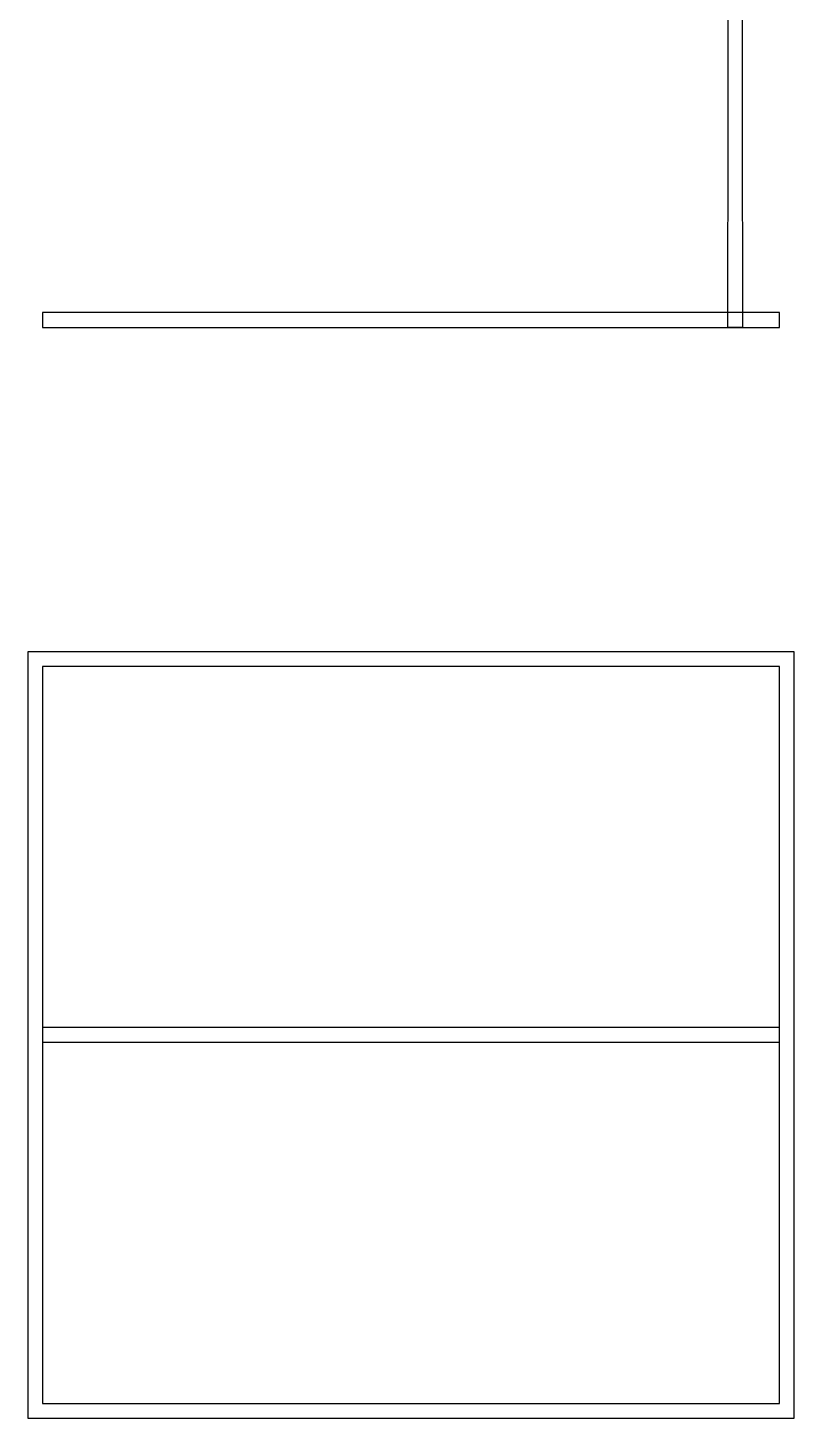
# Model space of a CAD drawing. Extents: x -148 to 112, y -1337 to 1.
# Drawn here: x -148.2 to 111.8, y -1337.2 to -865.5 of the extents above; entities that cross this region are included whole.
import ezdxf

# ---------------------------------------------------------------- set-up
doc = ezdxf.new("R2010")
doc.units = 0

msp = doc.modelspace()

# ---------------------------------------------------------------- linework, layer by layer
at = {"layer": 'M2_undercutMsk'}
msp.add_lwpolyline([(-143.25, -1332.15), (106.75, -1332.15), (106.75, -1082.15), (-143.25, -1082.15)], close=True, dxfattribs=at)
at = {"layer": 'metal_BB'}
for points in [[(27.475, -52.55), (33, -53.8), (33, -175.9), (93, -175.9), (94.25, -967.15), (89.25, -967.15), (90.5, -178.4), (30.5, -178.4), (30.5, -56.3), (27.475, -57.55), (27.475, -52.55)], [(-143.25, -967.15), (106.75, -967.15), (106.75, -962.15), (-143.25, -962.15)], [(-148.25, -1337.15), (111.75, -1337.15), (111.75, -1077.15), (-148.25, -1077.15)], [(-143.25, -1209.65), (106.75, -1209.65), (106.75, -1204.65), (-143.25, -1204.65)]]:
    msp.add_lwpolyline(points, close=True, dxfattribs=at)

doc.saveas('drawing.dxf')
